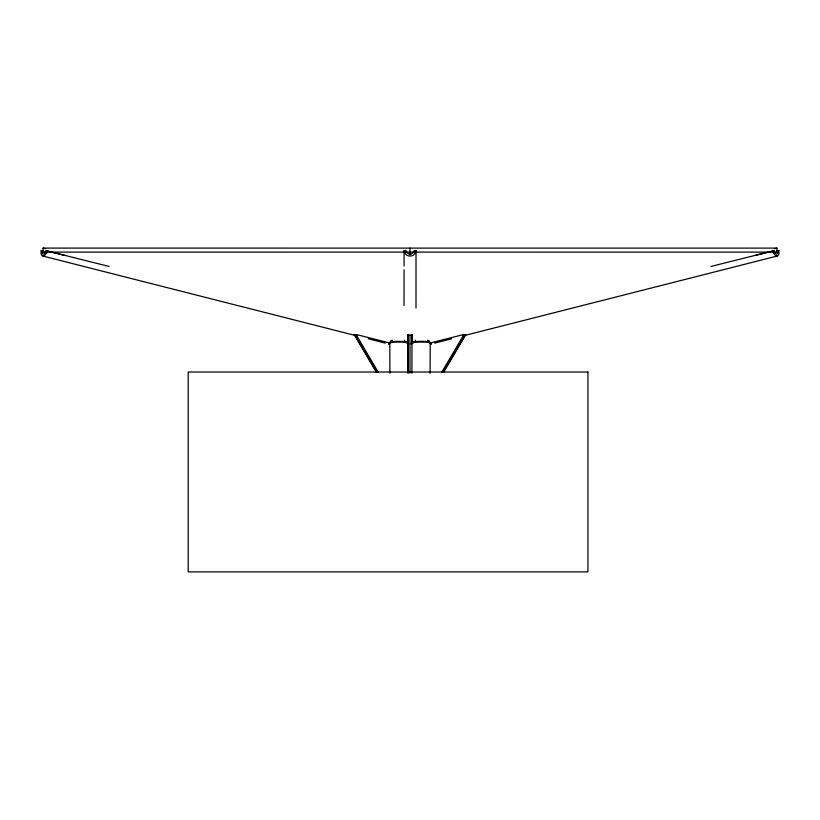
<?xml version="1.0" encoding="UTF-8"?>
<svg xmlns="http://www.w3.org/2000/svg" width="820" height="820" viewBox="0 0 820 820"><rect width="100%" height="100%" fill="white"/><g stroke="black" fill="none" stroke-linecap="round" stroke-linejoin="round"><path stroke-width="1.23" d="M404.034 305.47L404.055 269.8M404.055 265.977L404.065 250.695L406.074 250.695A3.997 3.895 0 0 0 414.018 250.695L416.027 250.695L415.996 308.012M408.053 373.172L408.053 334.427L410 335.401L411.958 334.427L411.958 343.026M410 252.109L410 254.641L410 248.101M430.131 373.172L430.182 343.026L463.987 334.427L464.96 335.401L442.8 372.413M441.611 372.454L463.987 334.427M443.558 372.454L465.934 334.427L464.96 335.401M377.2 372.413L355.039 335.401L356.013 334.427L389.828 343.026L389.869 373.172M388.844 343.99L389.828 343.026M774.48 248.747L776.96 248.101L776.96 252.109L773.25 253.072M710.919 266.449L773.895 250.695A3.997 1.947 75.4 0 0 776.55 254.149A3.997 1.947 75.4 0 0 777.862 250.695L778.867 250.695A5.996 2.921 75.4 0 1 776.929 256.096L463.269 335.831M755.302 255.42L773.895 250.695M776.386 251.32L778.867 250.695M434.774 343.078L451.676 338.773M46.76 253.072L43.05 252.099L43.05 248.101L776.96 248.111M356.741 335.831L43.071 256.096A5.996 2.921 -75.4 0 1 41.133 250.695L42.138 250.695A3.997 1.947 -75.4 0 0 43.45 254.149A3.997 1.947 -75.4 0 0 46.104 250.695L109.08 266.449M43.05 252.099L776.96 252.109M408.063 342.135L390.248 342.124M411.937 342.124L429.752 342.135M46.104 250.695L64.698 255.42M41.133 250.695L43.614 251.32M368.323 338.773L385.226 343.078M43.05 248.101L45.52 248.747M430.182 343.026L431.156 343.99M355.039 335.401L354.066 334.427L376.441 372.454M356.013 334.427L378.399 372.454M411.958 334.427L411.958 373.172M410 335.401L410.01 373.141M408.053 334.427L408.053 372.823M413.178 341.755A24.62 5.064 -7 0 1 429.085 341.776M390.945 341.776A24.62 5.074 7 0 1 406.812 341.755M416.027 250.695A5.996 5.853 0 0 1 410.051 256.096A5.996 5.853 0 0 1 404.065 250.695M415.637 340.126A5.996 5.853 0 0 1 411.035 343.908M408.965 343.908A5.996 5.853 0 0 1 404.362 340.126M47.109 250.695A5.996 2.921 -75.4 0 1 43.071 256.096M776.929 256.096A5.996 2.921 75.4 0 1 772.891 250.695M392.421 340.126A5.996 2.921 -75.4 0 1 388.598 343.969M391.099 340.536A3.997 1.947 -75.4 0 1 390.351 341.51M431.412 343.969A5.996 2.921 75.4 0 1 427.579 340.126M429.659 341.51A3.997 1.947 75.4 0 1 428.901 340.536M587.95 372.024L188.21 372.024L188.21 571.899L587.95 571.899L587.95 372.024"/></g></svg>
